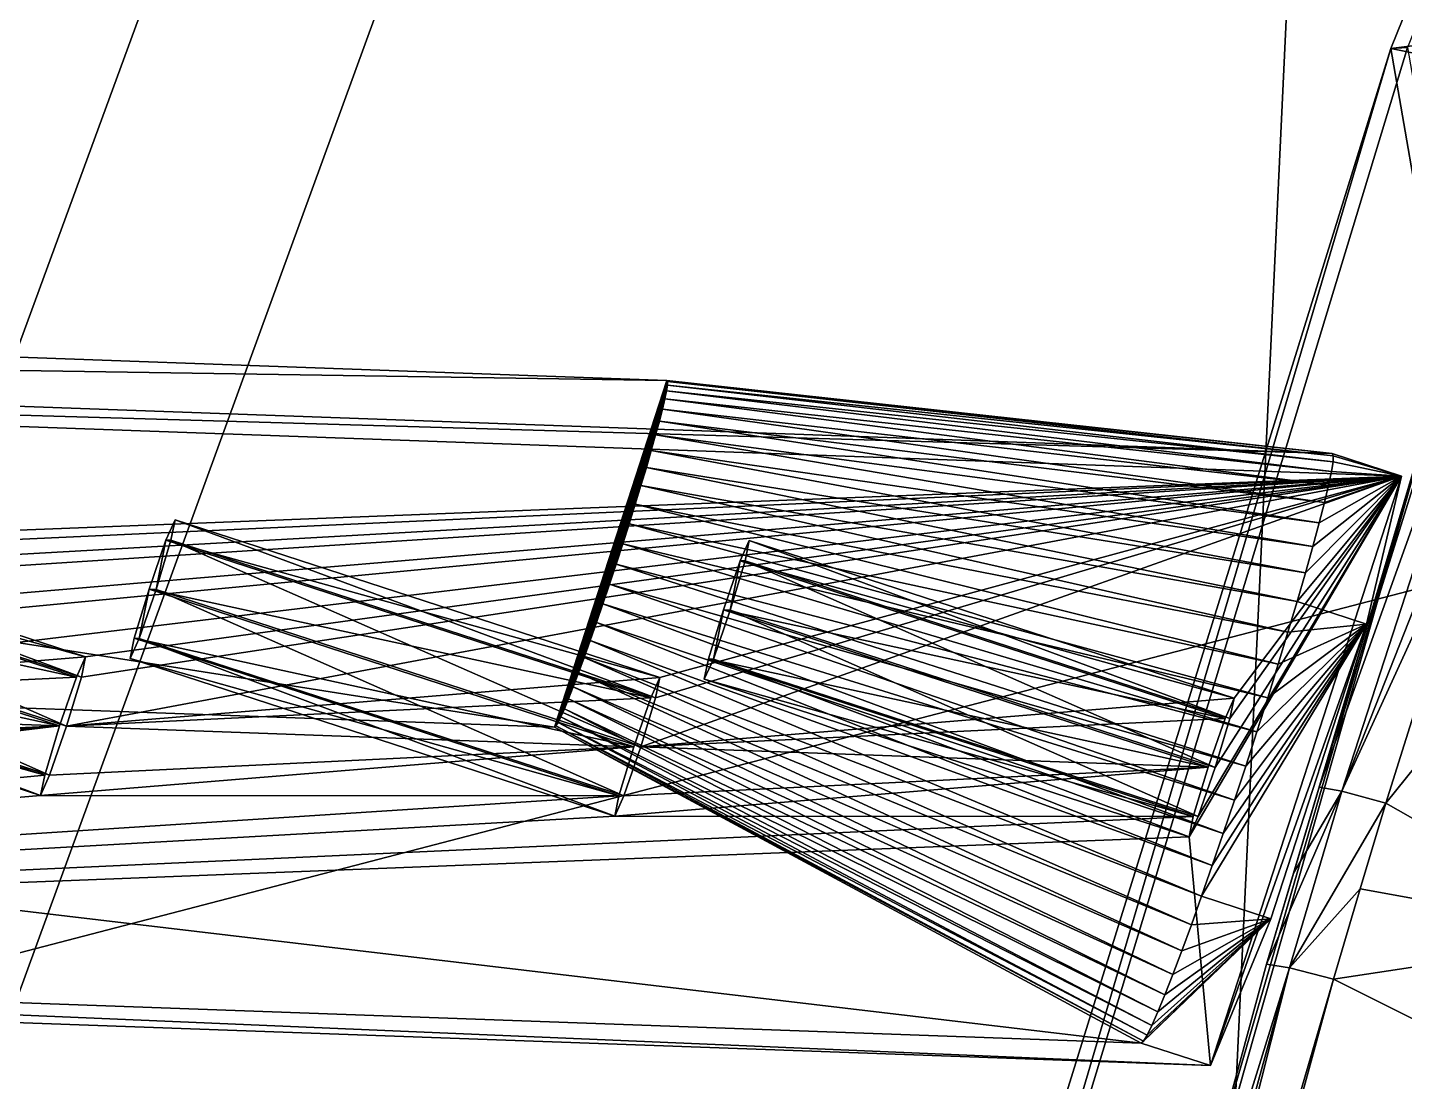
# Model space of a CAD drawing. Header units: millimetres. Extents: x -228 to 228, y -204 to 237.
# Drawn here: x -189.45 to -170.56, y -23.46 to -9 of the extents above; entities that cross this region are included whole.
import ezdxf

# ---------------------------------------------------------------- set-up
doc = ezdxf.new("R2010")
doc.units = ezdxf.units.MM
doc.header["$LTSCALE"] = 127.314815
for name, color, linetype in [('1370', 7, 'CONTINUOUS'), ('1371', 7, 'CONTINUOUS'), ('1400', 7, 'CONTINUOUS'), ('15', 7, 'CONTINUOUS'), ('17', 7, 'CONTINUOUS'), ('2', 7, 'CONTINUOUS'), ('23', 7, 'CONTINUOUS'), ('25', 7, 'CONTINUOUS'), ('333', 7, 'CONTINUOUS'), ('334', 7, 'CONTINUOUS'), ('335', 7, 'CONTINUOUS'), ('47', 7, 'CONTINUOUS'), ('50', 7, 'CONTINUOUS'), ('6630', 7, 'CONTINUOUS'), ('6631', 7, 'CONTINUOUS'), ('6633', 7, 'CONTINUOUS'), ('7007', 7, 'CONTINUOUS'), ('7008', 7, 'CONTINUOUS'), ('7009', 7, 'CONTINUOUS'), ('7010', 7, 'CONTINUOUS'), ('7011', 7, 'CONTINUOUS'), ('7012', 7, 'CONTINUOUS'), ('7013', 7, 'CONTINUOUS'), ('7014', 7, 'CONTINUOUS'), ('7015', 7, 'CONTINUOUS'), ('7016', 7, 'CONTINUOUS'), ('7018', 7, 'CONTINUOUS'), ('7019', 7, 'CONTINUOUS'), ('7029', 7, 'CONTINUOUS'), ('7031', 7, 'CONTINUOUS'), ('7032', 7, 'CONTINUOUS'), ('7034', 7, 'CONTINUOUS')]:
    doc.layers.add(name, color=color, linetype=linetype)

msp = doc.modelspace()

# ---------------------------------------------------------------- linework, layer by layer
at = {"layer": '1370', "color": 5, "linetype": 'Continuous'}
for points in [[(-172.085, -20.598, 1027.019), (-171.732, -19.42, 1027.106), (-171.42, -19.474, 1026.506), (-172.085, -20.598, 1027.019)], [(-172.453, -21.848, 1026.922), (-172.085, -20.598, 1027.019), (-171.42, -19.474, 1026.506), (-172.453, -21.848, 1026.922)], [(-172.136, -21.898, 1026.332), (-172.453, -21.848, 1026.922), (-171.42, -19.474, 1026.506), (-172.136, -21.898, 1026.332)], [(-170.816, -19.64, 1026.244), (-172.136, -21.898, 1026.332), (-171.42, -19.474, 1026.506), (-170.816, -19.64, 1026.244)], [(-170.816, -19.64, 1026.244), (-171.168, -20.812, 1026.164), (-172.136, -21.898, 1026.332), (-170.816, -19.64, 1026.244)], [(-171.168, -20.812, 1026.164), (-171.535, -22.055, 1026.076), (-172.136, -21.898, 1026.332), (-171.168, -20.812, 1026.164)]]:
    msp.add_3dface(points, dxfattribs=at)
at = {"layer": '1371', "color": 5, "linetype": 'Continuous'}
for points in [[(-176.581, -38.052, 1025.096), (-174.759, -30.338, 1026.128), (-172.136, -21.898, 1026.332), (-176.581, -38.052, 1025.096)], [(-176.581, -38.052, 1025.096), (-172.136, -21.898, 1026.332), (-176.219, -38.066, 1024.625), (-176.581, -38.052, 1025.096)], [(-172.136, -21.898, 1026.332), (-171.535, -22.055, 1026.076), (-176.219, -38.066, 1024.625), (-172.136, -21.898, 1026.332)], [(-174.759, -30.338, 1026.128), (-172.453, -21.848, 1026.922), (-172.136, -21.898, 1026.332), (-174.759, -30.338, 1026.128)], [(-171.535, -22.055, 1026.076), (-173.836, -30.496, 1025.363), (-176.219, -38.066, 1024.625), (-171.535, -22.055, 1026.076)]]:
    msp.add_3dface(points, dxfattribs=at)
at = {"layer": '1400', "color": 5, "linetype": 'Continuous'}
for points in [[(-171.732, -19.42, 1027.106), (-170.239, -14.652, 1027.421), (-168.213, -9.608, 1027.077), (-171.732, -19.42, 1027.106)], [(-171.42, -19.474, 1026.506), (-171.732, -19.42, 1027.106), (-168.213, -9.608, 1027.077), (-171.42, -19.474, 1026.506)], [(-167.606, -9.808, 1026.806), (-171.42, -19.474, 1026.506), (-168.213, -9.608, 1027.077), (-167.606, -9.808, 1026.806)], [(-167.606, -9.808, 1026.806), (-169.327, -14.897, 1026.538), (-171.42, -19.474, 1026.506), (-167.606, -9.808, 1026.806)], [(-169.327, -14.897, 1026.538), (-170.816, -19.64, 1026.244), (-171.42, -19.474, 1026.506), (-169.327, -14.897, 1026.538)]]:
    msp.add_3dface(points, dxfattribs=at)
at = {"layer": '15', "color": 5, "linetype": 'Continuous'}
for points in [[(-170.748, -9.285, 1031.221), (-96.5, 0, 1037.893), (-153.046, 34.485, 1032.773), (-170.748, -9.285, 1031.221)], [(-170.748, -9.285, 1031.221), (-93.212, -24.976, 1037.893), (-96.5, 0, 1037.893), (-170.748, -9.285, 1031.221)], [(-170.748, -9.285, 1031.221), (-163.91, -48.728, 1031.221), (-93.212, -24.976, 1037.893), (-170.748, -9.285, 1031.221)]]:
    msp.add_3dface(points, dxfattribs=at)
at = {"layer": '17', "color": 5, "linetype": 'Continuous'}
msp.add_3dface([(-170.52, -9.273, 1029.234), (-163.692, -48.663, 1029.234), (-178.968, -37.11, 1026.788), (-170.52, -9.273, 1029.234)], dxfattribs=at)
at = {"layer": '2', "color": 5, "linetype": 'Continuous'}
msp.add_3dface([(-163.91, -48.728, 1031.221), (-170.748, -9.285, 1031.221), (-181.638, -44.345, 1027.063), (-163.91, -48.728, 1031.221)], dxfattribs=at)
at = {"layer": '23', "color": 5, "linetype": 'Continuous'}
for points in [[(-181.638, -44.345, 1027.063), (-170.748, -9.285, 1031.221), (-178.968, -37.11, 1026.788), (-181.638, -44.345, 1027.063)], [(-170.748, -9.285, 1031.221), (-170.52, -9.273, 1029.234), (-178.968, -37.11, 1026.788), (-170.748, -9.285, 1031.221)]]:
    msp.add_3dface(points, dxfattribs=at)
at = {"layer": '25', "color": 5, "linetype": 'Continuous'}
msp.add_3dface([(-170.748, -9.285, 1031.221), (-153.046, 34.485, 1032.773), (-170.52, -9.273, 1029.234), (-170.748, -9.285, 1031.221)], dxfattribs=at)
at = {"layer": '333', "color": 5, "linetype": 'Continuous'}
for points in [[(-169.327, -14.897, 1026.538), (-164.263, -11.504, 1026.598), (-170.816, -19.64, 1026.244), (-169.327, -14.897, 1026.538)], [(-170.816, -19.64, 1026.244), (-164.263, -11.504, 1026.598), (-167.609, -21.459, 1025.994), (-170.816, -19.64, 1026.244)]]:
    msp.add_3dface(points, dxfattribs=at)
at = {"layer": '334', "color": 5, "linetype": 'Continuous'}
for points in [[(-170.816, -19.64, 1026.244), (-167.609, -21.459, 1025.994), (-171.168, -20.812, 1026.164), (-170.816, -19.64, 1026.244)], [(-171.168, -20.812, 1026.164), (-167.609, -21.459, 1025.994), (-171.535, -22.055, 1026.076), (-171.168, -20.812, 1026.164)], [(-171.535, -22.055, 1026.076), (-167.609, -21.459, 1025.994), (-168.286, -23.674, 1025.839), (-171.535, -22.055, 1026.076)]]:
    msp.add_3dface(points, dxfattribs=at)
at = {"layer": '335', "color": 5, "linetype": 'Continuous'}
msp.add_3dface([(-171.535, -22.055, 1026.076), (-168.286, -23.674, 1025.839), (-173.836, -30.496, 1025.363), (-171.535, -22.055, 1026.076)], dxfattribs=at)
at = {"layer": '47', "color": 5, "linetype": 'Continuous'}
for points in [[(-169.264, -21.771, 1028.241), (-170.09, -13.911, 1028.241), (-176.51, -35.997, 1026.603), (-169.264, -21.771, 1028.241)], [(-168.074, -29.584, 1028.241), (-169.264, -21.771, 1028.241), (-176.51, -35.997, 1026.603), (-168.074, -29.584, 1028.241)]]:
    msp.add_3dface(points, dxfattribs=at)
at = {"layer": '50', "color": 5, "linetype": 'Continuous'}
for points in [[(-176.51, -35.997, 1026.603), (-170.09, -13.911, 1028.241), (-174.759, -30.338, 1026.128), (-176.51, -35.997, 1026.603)], [(-174.759, -30.338, 1026.128), (-170.09, -13.911, 1028.241), (-172.453, -21.848, 1026.922), (-174.759, -30.338, 1026.128)], [(-172.453, -21.848, 1026.922), (-170.09, -13.911, 1028.241), (-172.085, -20.598, 1027.019), (-172.453, -21.848, 1026.922)], [(-172.085, -20.598, 1027.019), (-170.09, -13.911, 1028.241), (-171.732, -19.42, 1027.106), (-172.085, -20.598, 1027.019)], [(-171.732, -19.42, 1027.106), (-170.09, -13.911, 1028.241), (-170.239, -14.652, 1027.421), (-171.732, -19.42, 1027.106)]]:
    msp.add_3dface(points, dxfattribs=at)
at = {"layer": '6630', "color": 6, "linetype": 'Continuous'}
for points in [[(-192.955, -22.575, 553.043), (-172.881, 32.169, 553.042), (-208.254, -3.377, 115.659), (-192.955, -22.575, 553.043)], [(-172.881, 32.169, 553.042), (-192.955, -22.575, 553.043), (-168.107, -16.104, 1024.198), (-172.881, 32.169, 553.042)], [(-150.105, 29.785, 1025.993), (-172.881, 32.169, 553.042), (-168.107, -16.104, 1024.198), (-150.105, 29.785, 1025.993)], [(-168.107, -16.104, 1024.198), (-192.955, -22.575, 553.043), (-175.287, -39.219, 1021.79), (-168.107, -16.104, 1024.198)], [(-192.955, -22.575, 553.043), (-203.957, -79.013, 548.4), (-175.287, -39.219, 1021.79), (-192.955, -22.575, 553.043)]]:
    msp.add_3dface(points, dxfattribs=at)
at = {"layer": '6631', "color": 6, "linetype": 'Continuous'}
for points in [[(-170.333, 30.504, 553.04), (-190.338, -24.345, 553.042), (-197.735, 19.35, 99.988), (-170.333, 30.504, 553.04)], [(-173.259, -31.753, 954.205), (-190.338, -24.345, 553.042), (-170.333, 30.504, 553.04), (-173.259, -31.753, 954.205)], [(-173.259, -31.753, 954.205), (-170.333, 30.504, 553.04), (-165.452, -17.637, 1024.198), (-173.259, -31.753, 954.205)], [(-173.208, -31.84, 955.797), (-173.259, -31.753, 954.205), (-165.452, -17.637, 1024.198), (-173.208, -31.84, 955.797)], [(-172.603, -40.78, 1021.788), (-173.208, -31.84, 955.797), (-165.452, -17.637, 1024.198), (-172.603, -40.78, 1021.788)]]:
    msp.add_3dface(points, dxfattribs=at)
at = {"layer": '6633', "color": 6, "linetype": 'Continuous'}
for points in [[(-168.107, -16.104, 1024.198), (-175.287, -39.219, 1021.79), (-165.452, -17.637, 1024.198), (-168.107, -16.104, 1024.198)], [(-175.287, -39.219, 1021.79), (-172.603, -40.78, 1021.788), (-165.452, -17.637, 1024.198), (-175.287, -39.219, 1021.79)]]:
    msp.add_3dface(points, dxfattribs=at)
at = {"layer": '7007', "color": 191, "linetype": 'Continuous', "true_color": 0xba45ff}
for points in [[(-170.602, -15.153, 1018.573), (-212.29, -16.781, 162.734), (-212.582, -13.643, 135.472), (-170.602, -15.153, 1018.573)], [(-204.412, -17.064, 328.466), (-212.347, -17.061, 163.444), (-170.602, -15.153, 1018.573), (-204.412, -17.064, 328.466)], [(-212.347, -17.061, 163.444), (-212.29, -16.781, 162.734), (-170.602, -15.153, 1018.573), (-212.347, -17.061, 163.444)], [(-170.602, -15.153, 1018.573), (-196.534, -17.348, 494.199), (-204.469, -17.344, 329.176), (-170.602, -15.153, 1018.573)], [(-204.469, -17.344, 329.176), (-204.412, -17.064, 328.466), (-170.602, -15.153, 1018.573), (-204.469, -17.344, 329.176)], [(-188.655, -17.631, 659.931), (-196.795, -18.3, 495.211), (-170.602, -15.153, 1018.573), (-188.655, -17.631, 659.931)], [(-196.795, -18.3, 495.211), (-196.59, -17.627, 494.909), (-170.602, -15.153, 1018.573), (-196.795, -18.3, 495.211)], [(-196.59, -17.627, 494.909), (-196.534, -17.348, 494.199), (-170.602, -15.153, 1018.573), (-196.59, -17.627, 494.909)], [(-180.777, -17.914, 825.664), (-188.916, -18.584, 660.943), (-170.602, -15.153, 1018.573), (-180.777, -17.914, 825.664)], [(-188.916, -18.584, 660.943), (-188.712, -17.911, 660.641), (-170.602, -15.153, 1018.573), (-188.916, -18.584, 660.943)], [(-188.712, -17.911, 660.641), (-188.655, -17.631, 659.931), (-170.602, -15.153, 1018.573), (-188.712, -17.911, 660.641)], [(-172.899, -18.198, 991.397), (-181.038, -18.867, 826.676), (-170.602, -15.153, 1018.573), (-172.899, -18.198, 991.397)], [(-181.038, -18.867, 826.676), (-180.834, -18.194, 826.374), (-170.602, -15.153, 1018.573), (-181.038, -18.867, 826.676)], [(-180.834, -18.194, 826.374), (-180.777, -17.914, 825.664), (-170.602, -15.153, 1018.573), (-180.834, -18.194, 826.374)], [(-173.516, -20.1, 991.423), (-173.392, -19.823, 992.125), (-170.602, -15.153, 1018.573), (-173.516, -20.1, 991.423)], [(-173.516, -20.1, 991.423), (-170.602, -15.153, 1018.573), (-173.224, -23.238, 1018.684), (-173.516, -20.1, 991.423)], [(-173.392, -19.823, 992.125), (-173.16, -19.151, 992.408), (-170.602, -15.153, 1018.573), (-173.392, -19.823, 992.125)], [(-173.224, -23.238, 1018.684), (-170.602, -15.153, 1018.573), (-171.083, -17.181, 1022.278), (-173.224, -23.238, 1018.684)], [(-173.16, -19.151, 992.408), (-172.955, -18.478, 992.107), (-170.602, -15.153, 1018.573), (-173.16, -19.151, 992.408)], [(-172.955, -18.478, 992.107), (-172.899, -18.198, 991.397), (-170.602, -15.153, 1018.573), (-172.955, -18.478, 992.107)], [(-172.394, -21.223, 1022.333), (-173.224, -23.238, 1018.684), (-171.083, -17.181, 1022.278), (-172.394, -21.223, 1022.333)], [(-188.655, -17.631, 659.931), (-188.779, -17.908, 659.229), (-196.795, -18.3, 495.211), (-188.655, -17.631, 659.931)], [(-188.779, -17.908, 659.229), (-189.011, -18.58, 658.946), (-196.795, -18.3, 495.211), (-188.779, -17.908, 659.229)], [(-180.777, -17.914, 825.664), (-180.901, -18.192, 824.961), (-188.916, -18.584, 660.943), (-180.777, -17.914, 825.664)], [(-196.795, -18.3, 495.211), (-189.011, -18.58, 658.946), (-197.027, -18.973, 494.927), (-196.795, -18.3, 495.211)], [(-180.901, -18.192, 824.961), (-181.133, -18.864, 824.678), (-188.916, -18.584, 660.943), (-180.901, -18.192, 824.961)], [(-172.899, -18.198, 991.397), (-173.023, -18.475, 990.694), (-181.038, -18.867, 826.676), (-172.899, -18.198, 991.397)], [(-173.023, -18.475, 990.694), (-173.255, -19.147, 990.411), (-181.038, -18.867, 826.676), (-173.023, -18.475, 990.694)], [(-189.011, -18.58, 658.946), (-189.215, -19.253, 659.247), (-215.204, -21.728, 135.583), (-189.011, -18.58, 658.946)], [(-197.151, -19.25, 494.225), (-189.011, -18.58, 658.946), (-215.204, -21.728, 135.583), (-197.151, -19.25, 494.225)], [(-197.027, -18.973, 494.927), (-189.011, -18.58, 658.946), (-197.151, -19.25, 494.225), (-197.027, -18.973, 494.927)], [(-188.916, -18.584, 660.943), (-181.133, -18.864, 824.678), (-189.148, -19.256, 660.66), (-188.916, -18.584, 660.943)], [(-189.148, -19.256, 660.66), (-181.133, -18.864, 824.678), (-189.272, -19.533, 659.957), (-189.148, -19.256, 660.66)], [(-181.133, -18.864, 824.678), (-181.337, -19.537, 824.98), (-189.272, -19.533, 659.957), (-181.133, -18.864, 824.678)], [(-181.038, -18.867, 826.676), (-173.255, -19.147, 990.411), (-181.27, -19.539, 826.392), (-181.038, -18.867, 826.676)], [(-189.215, -19.253, 659.247), (-189.272, -19.533, 659.957), (-215.204, -21.728, 135.583), (-189.215, -19.253, 659.247)], [(-173.255, -19.147, 990.411), (-173.459, -19.82, 990.713), (-181.394, -19.817, 825.69), (-173.255, -19.147, 990.411)], [(-181.27, -19.539, 826.392), (-173.255, -19.147, 990.411), (-181.394, -19.817, 825.69), (-181.27, -19.539, 826.392)], [(-215.204, -21.728, 135.583), (-189.272, -19.533, 659.957), (-181.337, -19.537, 824.98), (-215.204, -21.728, 135.583)], [(-181.337, -19.537, 824.98), (-181.394, -19.817, 825.69), (-215.204, -21.728, 135.583), (-181.337, -19.537, 824.98)], [(-181.394, -19.817, 825.69), (-173.459, -19.82, 990.713), (-215.204, -21.728, 135.583), (-181.394, -19.817, 825.69)], [(-173.459, -19.82, 990.713), (-173.516, -20.1, 991.423), (-215.204, -21.728, 135.583), (-173.459, -19.82, 990.713)], [(-215.204, -21.728, 135.583), (-173.516, -20.1, 991.423), (-173.224, -23.238, 1018.684), (-215.204, -21.728, 135.583)]]:
    msp.add_3dface(points, dxfattribs=at)
at = {"layer": '7008', "color": 191, "linetype": 'Continuous', "true_color": 0xba45ff}
for points in [[(-171.552, -14.844, 1018.619), (-212.582, -13.643, 135.472), (-213.532, -13.334, 135.518), (-171.552, -14.844, 1018.619)], [(-170.602, -15.153, 1018.573), (-212.582, -13.643, 135.472), (-171.552, -14.844, 1018.619), (-170.602, -15.153, 1018.573)]]:
    msp.add_3dface(points, dxfattribs=at)
at = {"layer": '7009', "color": 191, "linetype": 'Continuous', "true_color": 0xba45ff}
for points in [[(-223.369, -17.114, 144.739), (-182.22, -18.595, 1010.36), (-221.826, -12.359, 144.673), (-223.369, -17.114, 144.739)], [(-221.826, -12.359, 144.673), (-182.22, -18.595, 1010.36), (-180.678, -13.839, 1010.295), (-221.826, -12.359, 144.673)], [(-180.678, -13.839, 1010.295), (-182.22, -18.595, 1010.36), (-182.201, -18.579, 1010.65), (-180.678, -13.839, 1010.295)], [(-180.669, -13.855, 1010.585), (-180.678, -13.839, 1010.295), (-182.201, -18.579, 1010.65), (-180.669, -13.855, 1010.585)], [(-182.172, -18.531, 1010.935), (-180.669, -13.855, 1010.585), (-182.201, -18.579, 1010.65), (-182.172, -18.531, 1010.935)], [(-180.671, -13.904, 1010.871), (-180.669, -13.855, 1010.585), (-182.172, -18.531, 1010.935), (-180.671, -13.904, 1010.871)], [(-182.133, -18.453, 1011.212), (-180.671, -13.904, 1010.871), (-182.172, -18.531, 1010.935), (-182.133, -18.453, 1011.212)], [(-180.684, -13.984, 1011.151), (-180.671, -13.904, 1010.871), (-182.133, -18.453, 1011.212), (-180.684, -13.984, 1011.151)], [(-182.085, -18.344, 1011.477), (-180.684, -13.984, 1011.151), (-182.133, -18.453, 1011.212), (-182.085, -18.344, 1011.477)], [(-180.707, -14.094, 1011.419), (-180.684, -13.984, 1011.151), (-182.085, -18.344, 1011.477), (-180.707, -14.094, 1011.419)], [(-182.028, -18.206, 1011.727), (-180.707, -14.094, 1011.419), (-182.085, -18.344, 1011.477), (-182.028, -18.206, 1011.727)], [(-180.74, -14.232, 1011.672), (-180.707, -14.094, 1011.419), (-182.028, -18.206, 1011.727), (-180.74, -14.232, 1011.672)], [(-181.964, -18.041, 1011.957), (-180.74, -14.232, 1011.672), (-182.028, -18.206, 1011.727), (-181.964, -18.041, 1011.957)], [(-180.782, -14.398, 1011.908), (-180.74, -14.232, 1011.672), (-181.964, -18.041, 1011.957), (-180.782, -14.398, 1011.908)], [(-181.892, -17.852, 1012.166), (-180.782, -14.398, 1011.908), (-181.964, -18.041, 1011.957), (-181.892, -17.852, 1012.166)], [(-180.834, -14.588, 1012.121), (-180.782, -14.398, 1011.908), (-181.892, -17.852, 1012.166), (-180.834, -14.588, 1012.121)], [(-181.814, -17.64, 1012.35), (-180.834, -14.588, 1012.121), (-181.892, -17.852, 1012.166), (-181.814, -17.64, 1012.35)], [(-180.893, -14.8, 1012.311), (-180.834, -14.588, 1012.121), (-181.814, -17.64, 1012.35), (-180.893, -14.8, 1012.311)], [(-181.732, -17.409, 1012.506), (-180.893, -14.8, 1012.311), (-181.814, -17.64, 1012.35), (-181.732, -17.409, 1012.506)], [(-180.961, -15.032, 1012.474), (-180.893, -14.8, 1012.311), (-181.732, -17.409, 1012.506), (-180.961, -15.032, 1012.474)], [(-181.646, -17.162, 1012.633), (-180.961, -15.032, 1012.474), (-181.732, -17.409, 1012.506), (-181.646, -17.162, 1012.633)], [(-181.035, -15.279, 1012.607), (-180.961, -15.032, 1012.474), (-181.646, -17.162, 1012.633), (-181.035, -15.279, 1012.607)], [(-181.557, -16.903, 1012.729), (-181.035, -15.279, 1012.607), (-181.646, -17.162, 1012.633), (-181.557, -16.903, 1012.729)], [(-181.114, -15.539, 1012.71), (-181.035, -15.279, 1012.607), (-181.557, -16.903, 1012.729), (-181.114, -15.539, 1012.71)], [(-181.466, -16.634, 1012.792), (-181.114, -15.539, 1012.71), (-181.557, -16.903, 1012.729), (-181.466, -16.634, 1012.792)], [(-181.198, -15.808, 1012.781), (-181.114, -15.539, 1012.71), (-181.466, -16.634, 1012.792), (-181.198, -15.808, 1012.781)], [(-181.376, -16.359, 1012.822), (-181.198, -15.808, 1012.781), (-181.466, -16.634, 1012.792), (-181.376, -16.359, 1012.822)], [(-181.286, -16.083, 1012.818), (-181.198, -15.808, 1012.781), (-181.376, -16.359, 1012.822), (-181.286, -16.083, 1012.818)]]:
    msp.add_3dface(points, dxfattribs=at)
at = {"layer": '7010', "color": 191, "linetype": 'Continuous', "true_color": 0xba45ff}
for points in [[(-215.204, -21.728, 135.583), (-173.224, -23.238, 1018.684), (-216.154, -21.419, 135.628), (-215.204, -21.728, 135.583)], [(-216.154, -21.419, 135.628), (-173.224, -23.238, 1018.684), (-174.174, -22.929, 1018.73), (-216.154, -21.419, 135.628)]]:
    msp.add_3dface(points, dxfattribs=at)
at = {"layer": '7011', "color": 191, "linetype": 'Continuous', "true_color": 0xba45ff}
for points in [[(-179.549, -16.037, 991.716), (-179.606, -16.316, 992.427), (-179.673, -16.314, 991.014), (-179.549, -16.037, 991.716)], [(-179.673, -16.314, 991.014), (-179.81, -16.99, 992.728), (-179.905, -16.986, 990.731), (-179.673, -16.314, 991.014)], [(-179.606, -16.316, 992.427), (-179.81, -16.99, 992.728), (-179.673, -16.314, 991.014), (-179.606, -16.316, 992.427)], [(-180.109, -17.659, 991.032), (-179.905, -16.986, 990.731), (-180.042, -17.662, 992.445), (-180.109, -17.659, 991.032)], [(-179.905, -16.986, 990.731), (-179.81, -16.99, 992.728), (-180.042, -17.662, 992.445), (-179.905, -16.986, 990.731)], [(-180.166, -17.939, 991.742), (-180.109, -17.659, 991.032), (-180.042, -17.662, 992.445), (-180.166, -17.939, 991.742)]]:
    msp.add_3dface(points, dxfattribs=at)
at = {"layer": '7012', "color": 191, "linetype": 'Continuous', "true_color": 0xba45ff}
for points in [[(-173.255, -19.147, 990.411), (-179.905, -16.986, 990.731), (-180.109, -17.659, 991.032), (-173.255, -19.147, 990.411)], [(-179.81, -16.99, 992.728), (-173.392, -19.823, 992.125), (-180.042, -17.662, 992.445), (-179.81, -16.99, 992.728)], [(-173.16, -19.151, 992.408), (-173.392, -19.823, 992.125), (-179.81, -16.99, 992.728), (-173.16, -19.151, 992.408)], [(-173.459, -19.82, 990.713), (-180.109, -17.659, 991.032), (-180.166, -17.939, 991.742), (-173.459, -19.82, 990.713)], [(-173.516, -20.1, 991.423), (-180.166, -17.939, 991.742), (-180.042, -17.662, 992.445), (-173.516, -20.1, 991.423)], [(-173.459, -19.82, 990.713), (-173.255, -19.147, 990.411), (-180.109, -17.659, 991.032), (-173.459, -19.82, 990.713)], [(-173.392, -19.823, 992.125), (-173.516, -20.1, 991.423), (-180.042, -17.662, 992.445), (-173.392, -19.823, 992.125)], [(-173.516, -20.1, 991.423), (-173.459, -19.82, 990.713), (-180.166, -17.939, 991.742), (-173.516, -20.1, 991.423)]]:
    msp.add_3dface(points, dxfattribs=at)
at = {"layer": '7013', "color": 191, "linetype": 'Continuous', "true_color": 0xba45ff}
for points in [[(-172.899, -18.198, 991.397), (-179.549, -16.037, 991.716), (-179.673, -16.314, 991.014), (-172.899, -18.198, 991.397)], [(-172.955, -18.478, 992.107), (-179.606, -16.316, 992.427), (-179.549, -16.037, 991.716), (-172.955, -18.478, 992.107)], [(-172.899, -18.198, 991.397), (-172.955, -18.478, 992.107), (-179.549, -16.037, 991.716), (-172.899, -18.198, 991.397)], [(-173.023, -18.475, 990.694), (-179.673, -16.314, 991.014), (-179.905, -16.986, 990.731), (-173.023, -18.475, 990.694)], [(-173.16, -19.151, 992.408), (-179.81, -16.99, 992.728), (-179.606, -16.316, 992.427), (-173.16, -19.151, 992.408)], [(-173.023, -18.475, 990.694), (-172.899, -18.198, 991.397), (-179.673, -16.314, 991.014), (-173.023, -18.475, 990.694)], [(-172.955, -18.478, 992.107), (-173.16, -19.151, 992.408), (-179.606, -16.316, 992.427), (-172.955, -18.478, 992.107)], [(-173.255, -19.147, 990.411), (-173.023, -18.475, 990.694), (-179.905, -16.986, 990.731), (-173.255, -19.147, 990.411)]]:
    msp.add_3dface(points, dxfattribs=at)
at = {"layer": '7014', "color": 191, "linetype": 'Continuous', "true_color": 0xba45ff}
for points in [[(-187.427, -15.753, 825.984), (-187.484, -16.033, 826.694), (-187.551, -16.031, 825.281), (-187.427, -15.753, 825.984)], [(-187.551, -16.031, 825.281), (-187.688, -16.706, 826.996), (-187.783, -16.703, 824.998), (-187.551, -16.031, 825.281)], [(-187.484, -16.033, 826.694), (-187.688, -16.706, 826.996), (-187.551, -16.031, 825.281), (-187.484, -16.033, 826.694)], [(-187.987, -17.376, 825.3), (-187.783, -16.703, 824.998), (-187.92, -17.378, 826.712), (-187.987, -17.376, 825.3)], [(-187.783, -16.703, 824.998), (-187.688, -16.706, 826.996), (-187.92, -17.378, 826.712), (-187.783, -16.703, 824.998)], [(-188.044, -17.656, 826.01), (-187.987, -17.376, 825.3), (-187.92, -17.378, 826.712), (-188.044, -17.656, 826.01)]]:
    msp.add_3dface(points, dxfattribs=at)
at = {"layer": '7015', "color": 191, "linetype": 'Continuous', "true_color": 0xba45ff}
for points in [[(-181.133, -18.864, 824.678), (-187.783, -16.703, 824.998), (-187.987, -17.376, 825.3), (-181.133, -18.864, 824.678)], [(-187.688, -16.706, 826.996), (-181.27, -19.539, 826.392), (-187.92, -17.378, 826.712), (-187.688, -16.706, 826.996)], [(-181.038, -18.867, 826.676), (-181.27, -19.539, 826.392), (-187.688, -16.706, 826.996), (-181.038, -18.867, 826.676)], [(-181.337, -19.537, 824.98), (-187.987, -17.376, 825.3), (-188.044, -17.656, 826.01), (-181.337, -19.537, 824.98)], [(-181.337, -19.537, 824.98), (-181.133, -18.864, 824.678), (-187.987, -17.376, 825.3), (-181.337, -19.537, 824.98)], [(-181.394, -19.817, 825.69), (-188.044, -17.656, 826.01), (-187.92, -17.378, 826.712), (-181.394, -19.817, 825.69)], [(-181.27, -19.539, 826.392), (-181.394, -19.817, 825.69), (-187.92, -17.378, 826.712), (-181.27, -19.539, 826.392)], [(-181.394, -19.817, 825.69), (-181.337, -19.537, 824.98), (-188.044, -17.656, 826.01), (-181.394, -19.817, 825.69)]]:
    msp.add_3dface(points, dxfattribs=at)
at = {"layer": '7016', "color": 191, "linetype": 'Continuous', "true_color": 0xba45ff}
for points in [[(-180.777, -17.914, 825.664), (-187.427, -15.753, 825.984), (-187.551, -16.031, 825.281), (-180.777, -17.914, 825.664)], [(-180.834, -18.194, 826.374), (-187.484, -16.033, 826.694), (-187.427, -15.753, 825.984), (-180.834, -18.194, 826.374)], [(-180.777, -17.914, 825.664), (-180.834, -18.194, 826.374), (-187.427, -15.753, 825.984), (-180.777, -17.914, 825.664)], [(-180.901, -18.192, 824.961), (-187.551, -16.031, 825.281), (-187.783, -16.703, 824.998), (-180.901, -18.192, 824.961)], [(-181.038, -18.867, 826.676), (-187.688, -16.706, 826.996), (-187.484, -16.033, 826.694), (-181.038, -18.867, 826.676)], [(-180.901, -18.192, 824.961), (-180.777, -17.914, 825.664), (-187.551, -16.031, 825.281), (-180.901, -18.192, 824.961)], [(-180.834, -18.194, 826.374), (-181.038, -18.867, 826.676), (-187.484, -16.033, 826.694), (-180.834, -18.194, 826.374)], [(-181.133, -18.864, 824.678), (-180.901, -18.192, 824.961), (-187.783, -16.703, 824.998), (-181.133, -18.864, 824.678)]]:
    msp.add_3dface(points, dxfattribs=at)
at = {"layer": '7018', "color": 191, "linetype": 'Continuous', "true_color": 0xba45ff}
for points in [[(-189.011, -18.58, 658.946), (-195.662, -16.419, 659.265), (-195.866, -17.092, 659.567), (-189.011, -18.58, 658.946)], [(-195.567, -16.423, 661.263), (-189.148, -19.256, 660.66), (-195.799, -17.095, 660.98), (-195.567, -16.423, 661.263)], [(-188.916, -18.584, 660.943), (-189.148, -19.256, 660.66), (-195.567, -16.423, 661.263), (-188.916, -18.584, 660.943)], [(-189.215, -19.253, 659.247), (-195.866, -17.092, 659.567), (-195.923, -17.372, 660.277), (-189.215, -19.253, 659.247)], [(-189.272, -19.533, 659.957), (-195.923, -17.372, 660.277), (-195.799, -17.095, 660.98), (-189.272, -19.533, 659.957)], [(-189.215, -19.253, 659.247), (-189.011, -18.58, 658.946), (-195.866, -17.092, 659.567), (-189.215, -19.253, 659.247)], [(-189.148, -19.256, 660.66), (-189.272, -19.533, 659.957), (-195.799, -17.095, 660.98), (-189.148, -19.256, 660.66)], [(-189.272, -19.533, 659.957), (-189.215, -19.253, 659.247), (-195.923, -17.372, 660.277), (-189.272, -19.533, 659.957)]]:
    msp.add_3dface(points, dxfattribs=at)
at = {"layer": '7019', "color": 191, "linetype": 'Continuous', "true_color": 0xba45ff}
for points in [[(-188.655, -17.631, 659.931), (-195.306, -15.47, 660.251), (-195.43, -15.747, 659.549), (-188.655, -17.631, 659.931)], [(-188.712, -17.911, 660.641), (-195.362, -15.75, 660.961), (-195.306, -15.47, 660.251), (-188.712, -17.911, 660.641)], [(-188.655, -17.631, 659.931), (-188.712, -17.911, 660.641), (-195.306, -15.47, 660.251), (-188.655, -17.631, 659.931)], [(-188.779, -17.908, 659.229), (-195.43, -15.747, 659.549), (-195.662, -16.419, 659.265), (-188.779, -17.908, 659.229)], [(-188.916, -18.584, 660.943), (-195.567, -16.423, 661.263), (-195.362, -15.75, 660.961), (-188.916, -18.584, 660.943)], [(-188.779, -17.908, 659.229), (-188.655, -17.631, 659.931), (-195.43, -15.747, 659.549), (-188.779, -17.908, 659.229)], [(-188.712, -17.911, 660.641), (-188.916, -18.584, 660.943), (-195.362, -15.75, 660.961), (-188.712, -17.911, 660.641)], [(-189.011, -18.58, 658.946), (-188.779, -17.908, 659.229), (-195.662, -16.419, 659.265), (-189.011, -18.58, 658.946)]]:
    msp.add_3dface(points, dxfattribs=at)
at = {"layer": '7029', "color": 191, "linetype": 'Continuous', "true_color": 0xba45ff}
for points in [[(-170.602, -15.153, 1018.573), (-171.552, -14.844, 1018.619), (-171.538, -14.873, 1019.112), (-170.602, -15.153, 1018.573)], [(-171.541, -14.955, 1019.6), (-170.602, -15.153, 1018.573), (-171.538, -14.873, 1019.112), (-171.541, -14.955, 1019.6)], [(-171.601, -15.278, 1020.53), (-170.602, -15.153, 1018.573), (-171.562, -15.091, 1020.074), (-171.601, -15.278, 1020.53)], [(-171.562, -15.091, 1020.074), (-170.602, -15.153, 1018.573), (-171.541, -14.955, 1019.6), (-171.562, -15.091, 1020.074)], [(-171.083, -17.181, 1022.278), (-170.602, -15.153, 1018.573), (-172.033, -16.872, 1022.323), (-171.083, -17.181, 1022.278)], [(-172.033, -16.872, 1022.323), (-170.602, -15.153, 1018.573), (-171.919, -16.479, 1022.047), (-172.033, -16.872, 1022.323)], [(-171.919, -16.479, 1022.047), (-170.602, -15.153, 1018.573), (-171.817, -16.118, 1021.724), (-171.919, -16.479, 1022.047)], [(-171.817, -16.118, 1021.724), (-170.602, -15.153, 1018.573), (-171.729, -15.795, 1021.361), (-171.817, -16.118, 1021.724)], [(-171.729, -15.795, 1021.361), (-170.602, -15.153, 1018.573), (-171.657, -15.513, 1020.961), (-171.729, -15.795, 1021.361)], [(-171.657, -15.513, 1020.961), (-170.602, -15.153, 1018.573), (-171.601, -15.278, 1020.53), (-171.657, -15.513, 1020.961)], [(-172.159, -17.292, 1022.551), (-171.083, -17.181, 1022.278), (-172.033, -16.872, 1022.323), (-172.159, -17.292, 1022.551)], [(-172.394, -21.223, 1022.333), (-171.083, -17.181, 1022.278), (-173.344, -20.914, 1022.379), (-172.394, -21.223, 1022.333)], [(-173.344, -20.914, 1022.379), (-171.083, -17.181, 1022.278), (-173.197, -20.495, 1022.594), (-173.344, -20.914, 1022.379)], [(-173.197, -20.495, 1022.594), (-171.083, -17.181, 1022.278), (-173.046, -20.053, 1022.757), (-173.197, -20.495, 1022.594)], [(-173.046, -20.053, 1022.757), (-171.083, -17.181, 1022.278), (-172.892, -19.596, 1022.865), (-173.046, -20.053, 1022.757)], [(-172.892, -19.596, 1022.865), (-171.083, -17.181, 1022.278), (-172.738, -19.129, 1022.916), (-172.892, -19.596, 1022.865)], [(-172.738, -19.129, 1022.916), (-171.083, -17.181, 1022.278), (-172.586, -18.659, 1022.909), (-172.738, -19.129, 1022.916)], [(-172.586, -18.659, 1022.909), (-171.083, -17.181, 1022.278), (-172.437, -18.192, 1022.846), (-172.586, -18.659, 1022.909)], [(-172.437, -18.192, 1022.846), (-171.083, -17.181, 1022.278), (-172.294, -17.734, 1022.725), (-172.437, -18.192, 1022.846)], [(-172.294, -17.734, 1022.725), (-171.083, -17.181, 1022.278), (-172.159, -17.292, 1022.551), (-172.294, -17.734, 1022.725)], [(-173.484, -21.306, 1022.113), (-172.394, -21.223, 1022.333), (-173.344, -20.914, 1022.379), (-173.484, -21.306, 1022.113)], [(-173.224, -23.238, 1018.684), (-172.394, -21.223, 1022.333), (-174.174, -22.929, 1018.73), (-173.224, -23.238, 1018.684)], [(-174.174, -22.929, 1018.73), (-172.394, -21.223, 1022.333), (-174.142, -22.903, 1019.222), (-174.174, -22.929, 1018.73)], [(-174.142, -22.903, 1019.222), (-172.394, -21.223, 1022.333), (-174.092, -22.822, 1019.707), (-174.142, -22.903, 1019.222)], [(-174.092, -22.822, 1019.707), (-172.394, -21.223, 1022.333), (-174.026, -22.688, 1020.179), (-174.092, -22.822, 1019.707)], [(-174.026, -22.688, 1020.179), (-172.394, -21.223, 1022.333), (-173.944, -22.502, 1020.629), (-174.026, -22.688, 1020.179)], [(-173.944, -22.502, 1020.629), (-172.394, -21.223, 1022.333), (-173.848, -22.268, 1021.054), (-173.944, -22.502, 1020.629)], [(-173.848, -22.268, 1021.054), (-172.394, -21.223, 1022.333), (-173.738, -21.988, 1021.446), (-173.848, -22.268, 1021.054)], [(-173.738, -21.988, 1021.446), (-172.394, -21.223, 1022.333), (-173.616, -21.666, 1021.8), (-173.738, -21.988, 1021.446)], [(-173.616, -21.666, 1021.8), (-172.394, -21.223, 1022.333), (-173.484, -21.306, 1022.113), (-173.616, -21.666, 1021.8)]]:
    msp.add_3dface(points, dxfattribs=at)
at = {"layer": '7031', "color": 191, "linetype": 'Continuous', "true_color": 0xba45ff}
for points in [[(-213.532, -13.334, 135.518), (-221.826, -12.359, 144.673), (-180.678, -13.839, 1010.295), (-213.532, -13.334, 135.518)], [(-171.552, -14.844, 1018.619), (-213.532, -13.334, 135.518), (-180.678, -13.839, 1010.295), (-171.552, -14.844, 1018.619)]]:
    msp.add_3dface(points, dxfattribs=at)
at = {"layer": '7032', "color": 191, "linetype": 'Continuous', "true_color": 0xba45ff}
for points in [[(-182.22, -18.595, 1010.36), (-223.369, -17.114, 144.739), (-174.174, -22.929, 1018.73), (-182.22, -18.595, 1010.36)], [(-223.369, -17.114, 144.739), (-216.154, -21.419, 135.628), (-174.174, -22.929, 1018.73), (-223.369, -17.114, 144.739)]]:
    msp.add_3dface(points, dxfattribs=at)
at = {"layer": '7034', "color": 191, "linetype": 'Continuous', "true_color": 0xba45ff}
for points in [[(-180.671, -13.904, 1010.871), (-180.684, -13.984, 1011.151), (-171.541, -14.955, 1019.6), (-180.671, -13.904, 1010.871)], [(-171.552, -14.844, 1018.619), (-180.678, -13.839, 1010.295), (-180.669, -13.855, 1010.585), (-171.552, -14.844, 1018.619)], [(-180.669, -13.855, 1010.585), (-180.671, -13.904, 1010.871), (-171.538, -14.873, 1019.112), (-180.669, -13.855, 1010.585)], [(-180.671, -13.904, 1010.871), (-171.541, -14.955, 1019.6), (-171.538, -14.873, 1019.112), (-180.671, -13.904, 1010.871)], [(-171.552, -14.844, 1018.619), (-180.669, -13.855, 1010.585), (-171.538, -14.873, 1019.112), (-171.552, -14.844, 1018.619)], [(-180.707, -14.094, 1011.419), (-180.74, -14.232, 1011.672), (-171.601, -15.278, 1020.53), (-180.707, -14.094, 1011.419)], [(-180.684, -13.984, 1011.151), (-180.707, -14.094, 1011.419), (-171.562, -15.091, 1020.074), (-180.684, -13.984, 1011.151)], [(-180.707, -14.094, 1011.419), (-171.601, -15.278, 1020.53), (-171.562, -15.091, 1020.074), (-180.707, -14.094, 1011.419)], [(-180.684, -13.984, 1011.151), (-171.562, -15.091, 1020.074), (-171.541, -14.955, 1019.6), (-180.684, -13.984, 1011.151)], [(-180.74, -14.232, 1011.672), (-180.782, -14.398, 1011.908), (-171.657, -15.513, 1020.961), (-180.74, -14.232, 1011.672)], [(-180.74, -14.232, 1011.672), (-171.657, -15.513, 1020.961), (-171.601, -15.278, 1020.53), (-180.74, -14.232, 1011.672)], [(-180.782, -14.398, 1011.908), (-180.834, -14.588, 1012.121), (-171.729, -15.795, 1021.361), (-180.782, -14.398, 1011.908)], [(-180.782, -14.398, 1011.908), (-171.729, -15.795, 1021.361), (-171.657, -15.513, 1020.961), (-180.782, -14.398, 1011.908)], [(-180.834, -14.588, 1012.121), (-180.893, -14.8, 1012.311), (-171.817, -16.118, 1021.724), (-180.834, -14.588, 1012.121)], [(-180.834, -14.588, 1012.121), (-171.817, -16.118, 1021.724), (-171.729, -15.795, 1021.361), (-180.834, -14.588, 1012.121)], [(-180.893, -14.8, 1012.311), (-180.961, -15.032, 1012.474), (-171.919, -16.479, 1022.047), (-180.893, -14.8, 1012.311)], [(-180.893, -14.8, 1012.311), (-171.919, -16.479, 1022.047), (-171.817, -16.118, 1021.724), (-180.893, -14.8, 1012.311)], [(-180.961, -15.032, 1012.474), (-181.035, -15.279, 1012.607), (-172.033, -16.872, 1022.323), (-180.961, -15.032, 1012.474)], [(-180.961, -15.032, 1012.474), (-172.033, -16.872, 1022.323), (-171.919, -16.479, 1022.047), (-180.961, -15.032, 1012.474)], [(-181.035, -15.279, 1012.607), (-181.114, -15.539, 1012.71), (-172.159, -17.292, 1022.551), (-181.035, -15.279, 1012.607)], [(-181.035, -15.279, 1012.607), (-172.159, -17.292, 1022.551), (-172.033, -16.872, 1022.323), (-181.035, -15.279, 1012.607)], [(-181.114, -15.539, 1012.71), (-181.198, -15.808, 1012.781), (-172.294, -17.734, 1022.725), (-181.114, -15.539, 1012.71)], [(-181.114, -15.539, 1012.71), (-172.294, -17.734, 1022.725), (-172.159, -17.292, 1022.551), (-181.114, -15.539, 1012.71)], [(-181.198, -15.808, 1012.781), (-181.286, -16.083, 1012.818), (-172.437, -18.192, 1022.846), (-181.198, -15.808, 1012.781)], [(-181.198, -15.808, 1012.781), (-172.437, -18.192, 1022.846), (-172.294, -17.734, 1022.725), (-181.198, -15.808, 1012.781)], [(-181.286, -16.083, 1012.818), (-181.376, -16.359, 1012.822), (-172.586, -18.659, 1022.909), (-181.286, -16.083, 1012.818)], [(-181.286, -16.083, 1012.818), (-172.586, -18.659, 1022.909), (-172.437, -18.192, 1022.846), (-181.286, -16.083, 1012.818)], [(-181.376, -16.359, 1012.822), (-181.466, -16.634, 1012.792), (-172.738, -19.129, 1022.916), (-181.376, -16.359, 1012.822)], [(-181.376, -16.359, 1012.822), (-172.738, -19.129, 1022.916), (-172.586, -18.659, 1022.909), (-181.376, -16.359, 1012.822)], [(-181.466, -16.634, 1012.792), (-181.557, -16.903, 1012.729), (-172.892, -19.596, 1022.865), (-181.466, -16.634, 1012.792)], [(-181.466, -16.634, 1012.792), (-172.892, -19.596, 1022.865), (-172.738, -19.129, 1022.916), (-181.466, -16.634, 1012.792)], [(-181.557, -16.903, 1012.729), (-181.646, -17.162, 1012.633), (-173.046, -20.053, 1022.757), (-181.557, -16.903, 1012.729)], [(-181.557, -16.903, 1012.729), (-173.046, -20.053, 1022.757), (-172.892, -19.596, 1022.865), (-181.557, -16.903, 1012.729)], [(-181.646, -17.162, 1012.633), (-181.732, -17.409, 1012.506), (-173.197, -20.495, 1022.594), (-181.646, -17.162, 1012.633)], [(-181.646, -17.162, 1012.633), (-173.197, -20.495, 1022.594), (-173.046, -20.053, 1022.757), (-181.646, -17.162, 1012.633)], [(-181.732, -17.409, 1012.506), (-181.814, -17.64, 1012.35), (-173.344, -20.914, 1022.379), (-181.732, -17.409, 1012.506)], [(-181.732, -17.409, 1012.506), (-173.344, -20.914, 1022.379), (-173.197, -20.495, 1022.594), (-181.732, -17.409, 1012.506)], [(-181.814, -17.64, 1012.35), (-181.892, -17.852, 1012.166), (-173.484, -21.306, 1022.113), (-181.814, -17.64, 1012.35)], [(-181.814, -17.64, 1012.35), (-173.484, -21.306, 1022.113), (-173.344, -20.914, 1022.379), (-181.814, -17.64, 1012.35)], [(-181.892, -17.852, 1012.166), (-181.964, -18.041, 1011.957), (-173.616, -21.666, 1021.8), (-181.892, -17.852, 1012.166)], [(-181.892, -17.852, 1012.166), (-173.616, -21.666, 1021.8), (-173.484, -21.306, 1022.113), (-181.892, -17.852, 1012.166)], [(-181.964, -18.041, 1011.957), (-182.028, -18.206, 1011.727), (-173.738, -21.988, 1021.446), (-181.964, -18.041, 1011.957)], [(-181.964, -18.041, 1011.957), (-173.738, -21.988, 1021.446), (-173.616, -21.666, 1021.8), (-181.964, -18.041, 1011.957)], [(-182.028, -18.206, 1011.727), (-182.085, -18.344, 1011.477), (-173.848, -22.268, 1021.054), (-182.028, -18.206, 1011.727)], [(-182.028, -18.206, 1011.727), (-173.848, -22.268, 1021.054), (-173.738, -21.988, 1021.446), (-182.028, -18.206, 1011.727)], [(-182.133, -18.453, 1011.212), (-182.172, -18.531, 1010.935), (-174.026, -22.688, 1020.179), (-182.133, -18.453, 1011.212)], [(-182.085, -18.344, 1011.477), (-182.133, -18.453, 1011.212), (-173.944, -22.502, 1020.629), (-182.085, -18.344, 1011.477)], [(-182.133, -18.453, 1011.212), (-174.026, -22.688, 1020.179), (-173.944, -22.502, 1020.629), (-182.133, -18.453, 1011.212)], [(-182.085, -18.344, 1011.477), (-173.944, -22.502, 1020.629), (-173.848, -22.268, 1021.054), (-182.085, -18.344, 1011.477)], [(-182.201, -18.579, 1010.65), (-182.22, -18.595, 1010.36), (-174.142, -22.903, 1019.222), (-182.201, -18.579, 1010.65)], [(-182.22, -18.595, 1010.36), (-174.174, -22.929, 1018.73), (-174.142, -22.903, 1019.222), (-182.22, -18.595, 1010.36)], [(-182.172, -18.531, 1010.935), (-182.201, -18.579, 1010.65), (-174.092, -22.822, 1019.707), (-182.172, -18.531, 1010.935)], [(-182.201, -18.579, 1010.65), (-174.142, -22.903, 1019.222), (-174.092, -22.822, 1019.707), (-182.201, -18.579, 1010.65)], [(-182.172, -18.531, 1010.935), (-174.092, -22.822, 1019.707), (-174.026, -22.688, 1020.179), (-182.172, -18.531, 1010.935)]]:
    msp.add_3dface(points, dxfattribs=at)

doc.saveas('drawing.dxf')
